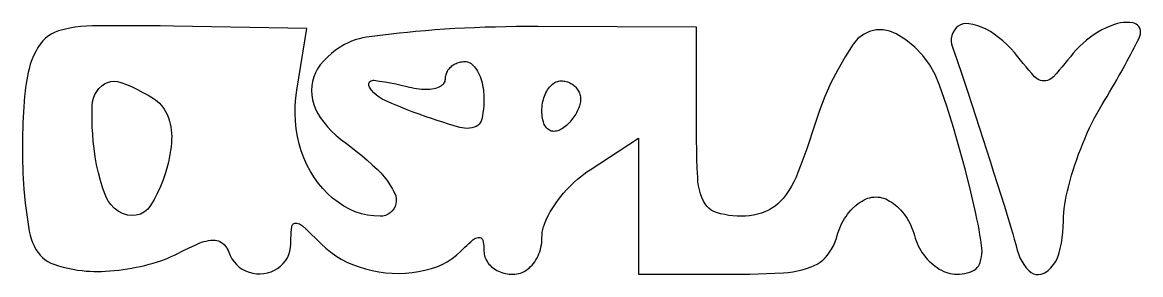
# Model space of a CAD drawing. Header units: millimetres. Extents: x -134 to 134, y -49 to 49.
# Drawn here: x 70.68 to 76.64, y 5.19 to 6.53 of the extents above; entities that cross this region are included whole.
import ezdxf

# ---------------------------------------------------------------- set-up
doc = ezdxf.new("R2010")
doc.units = ezdxf.units.MM
doc.header["$LTSCALE"] = 10
doc.header["$MEASUREMENT"] = 0

# ---------------------------------------------------------------- blocks, each defined once
blk = doc.blocks.new('DT0B-ULTRA_v_1')
at = {"color": 7, "linetype": 'Continuous', "lineweight": -3}
for points in [[(70.7202, 6.2844, 0), (70.7155, 6.2648, 0), (70.7113, 6.245, 0), (70.7076, 6.2251, 0), (70.7043, 6.2052, 0), (70.7016, 6.1851, 0), (70.6993, 6.165, 0), (70.6967, 6.1372, 0), (70.6943, 6.1094, 0), (70.6922, 6.0815, 0), (70.6904, 6.0536, 0), (70.6888, 6.0257, 0), (70.6875, 5.9978, 0), (70.6863, 5.9674, 0), (70.6855, 5.937, 0), (70.6849, 5.9066, 0), (70.6846, 5.8762, 0), (70.6846, 5.8458, 0), (70.6849, 5.8154, 0), (70.6854, 5.7868, 0), (70.6863, 5.7582, 0), (70.6875, 5.7297, 0), (70.689, 5.7012, 0), (70.6909, 5.6726, 0), (70.6931, 5.6442, 0), (70.6964, 5.6067, 0), (70.7003, 5.5692, 0), (70.7047, 5.5318, 0), (70.7096, 5.4945, 0), (70.7151, 5.4572, 0), (70.7211, 5.42, 0), (70.7253, 5.3998, 0), (70.731, 5.38, 0), (70.7383, 5.3607, 0), (70.7469, 5.342, 0), (70.7569, 5.3239, 0), (70.7683, 5.3067, 0), (70.7793, 5.2929, 0), (70.7918, 5.2803, 0), (70.8054, 5.269, 0), (70.8202, 5.2592, 0), (70.8359, 5.251, 0), (70.8524, 5.2445, 0), (70.877, 5.2367, 0), (70.9019, 5.2297, 0), (70.9271, 5.2236, 0), (70.9524, 5.2184, 0), (70.9779, 5.2141, 0), (71.0035, 5.2107, 0), (71.024, 5.2087, 0), (71.0445, 5.2072, 0), (71.065, 5.2064, 0), (71.0856, 5.2061, 0), (71.1062, 5.2065, 0), (71.1267, 5.2075, 0), (71.1503, 5.2092, 0), (71.1739, 5.2113, 0), (71.1974, 5.2139, 0), (71.2209, 5.217, 0), (71.2443, 5.2205, 0), (71.2676, 5.2245, 0), (71.2905, 5.2289, 0), (71.3134, 5.2337, 0), (71.3362, 5.239, 0), (71.3588, 5.2447, 0), (71.3814, 5.2508, 0), (71.4038, 5.2574, 0), (71.4225, 5.2634, 0), (71.441, 5.2701, 0), (71.4593, 5.2773, 0), (71.4774, 5.2852, 0), (71.4951, 5.2936, 0), (71.5126, 5.3026, 0), (71.5312, 5.3123, 0), (71.55, 5.3218, 0), (71.5689, 5.331, 0), (71.5879, 5.3399, 0), (71.6071, 5.3485, 0), (71.6264, 5.3568, 0), (71.6384, 5.3614, 0), (71.6507, 5.3653, 0), (71.6631, 5.3683, 0), (71.6758, 5.3706, 0), (71.6885, 5.3721, 0), (71.7014, 5.3728, 0), (71.7103, 5.3725, 0), (71.7191, 5.3712, 0), (71.7277, 5.3688, 0), (71.7359, 5.3654, 0), (71.7437, 5.361, 0), (71.7509, 5.3558, 0), (71.7581, 5.3494, 0), (71.7646, 5.3423, 0), (71.7704, 5.3347, 0), (71.7755, 5.3265, 0), (71.7798, 5.3179, 0), (71.7833, 5.3089, 0), (71.7905, 5.2907, 0), (71.7999, 5.2734, 0), (71.8113, 5.2574, 0), (71.8245, 5.2429, 0), (71.8392, 5.23, 0), (71.8554, 5.2189, 0), (71.8731, 5.2096, 0), (71.8917, 5.2023, 0), (71.911, 5.1972, 0), (71.9308, 5.1942, 0), (71.9507, 5.1935, 0), (71.9706, 5.195, 0), (71.9899, 5.1988, 0), (72.0085, 5.2047, 0), (72.0264, 5.2127, 0), (72.0433, 5.2227, 0), (72.0588, 5.2346, 0), (72.0729, 5.2483, 0), (72.085, 5.2631, 0), (72.0951, 5.2794, 0), (72.1031, 5.2967, 0), (72.109, 5.315, 0), (72.1125, 5.3338, 0), (72.1137, 5.3529, 0), (72.1138, 5.3681, 0), (72.1142, 5.3833, 0), (72.1148, 5.3984, 0), (72.1157, 5.4136, 0), (72.1168, 5.4287, 0), (72.1182, 5.4438, 0), (72.1191, 5.4482, 0), (72.1209, 5.4523, 0), (72.1235, 5.4559, 0), (72.1268, 5.4589, 0), (72.1306, 5.4612, 0), (72.1348, 5.4626, 0), (72.1393, 5.463, 0), (72.1393, 5.463, 0), (72.1461, 5.4626, 0), (72.1528, 5.4614, 0), (72.1592, 5.4593, 0), (72.1653, 5.4564, 0), (72.171, 5.4528, 0), (72.1762, 5.4485, 0), (72.193, 5.4328, 0), (72.2096, 5.417, 0), (72.2261, 5.4012, 0), (72.2426, 5.3852, 0), (72.259, 5.3691, 0), (72.2752, 5.3529, 0), (72.2998, 5.33, 0), (72.3258, 5.3088, 0), (72.3532, 5.2894, 0), (72.3819, 5.2719, 0), (72.4117, 5.2565, 0), (72.4425, 5.243, 0), (72.4765, 5.2306, 0), (72.5111, 5.2201, 0), (72.5463, 5.2114, 0), (72.5818, 5.2047, 0), (72.6177, 5.1999, 0), (72.6538, 5.197, 0), (72.6888, 5.1962, 0), (72.7238, 5.1974, 0), (72.7587, 5.2005, 0), (72.7933, 5.2056, 0), (72.8276, 5.2126, 0), (72.8615, 5.2216, 0), (72.8906, 5.2315, 0), (72.9187, 5.2437, 0), (72.9457, 5.2583, 0), (72.9715, 5.2751, 0), (72.9957, 5.2939, 0), (73.0183, 5.3147, 0), (73.0287, 5.3249, 0), (73.0391, 5.335, 0), (73.0497, 5.345, 0), (73.0604, 5.3548, 0), (73.0713, 5.3645, 0), (73.0822, 5.3741, 0), (73.0871, 5.3778, 0), (73.0924, 5.381, 0), (73.098, 5.3834, 0), (73.1038, 5.3852, 0), (73.1099, 5.3863, 0), (73.116, 5.3867, 0), (73.1202, 5.3862, 0), (73.1243, 5.3849, 0), (73.128, 5.3828, 0), (73.1311, 5.3799, 0), (73.1336, 5.3765, 0), (73.1353, 5.3726, 0), (73.1359, 5.3705, 0), (73.1377, 5.3613, 0), (73.1391, 5.3521, 0), (73.1402, 5.3428, 0), (73.141, 5.3334, 0), (73.1415, 5.3241, 0), (73.1417, 5.3147, 0), (73.142, 5.3066, 0), (73.143, 5.2985, 0), (73.1447, 5.2905, 0), (73.147, 5.2826, 0), (73.15, 5.275, 0), (73.1536, 5.2677, 0), (73.158, 5.2601, 0), (73.1629, 5.2529, 0), (73.1683, 5.246, 0), (73.1741, 5.2394, 0), (73.1803, 5.2333, 0), (73.187, 5.2276, 0), (73.1946, 5.2219, 0), (73.2025, 5.2166, 0), (73.2108, 5.2119, 0), (73.2193, 5.2076, 0), (73.228, 5.2039, 0), (73.237, 5.2007, 0), (73.2466, 5.1978, 0), (73.2563, 5.1955, 0), (73.2661, 5.1937, 0), (73.276, 5.1924, 0), (73.2859, 5.1916, 0), (73.2959, 5.1914, 0), (73.3061, 5.1918, 0), (73.3162, 5.1931, 0), (73.3262, 5.1952, 0), (73.336, 5.1981, 0), (73.3455, 5.2018, 0), (73.3547, 5.2063, 0), (73.3642, 5.2118, 0), (73.3732, 5.218, 0), (73.3819, 5.2248, 0), (73.39, 5.2321, 0), (73.3977, 5.2399, 0), (73.4048, 5.2483, 0), (73.4119, 5.2578, 0), (73.4185, 5.2678, 0), (73.4245, 5.2782, 0), (73.4298, 5.2889, 0), (73.4345, 5.2999, 0), (73.4385, 5.3111, 0), (73.442, 5.3231, 0), (73.4449, 5.3353, 0), (73.4472, 5.3477, 0), (73.4488, 5.3601, 0), (73.4498, 5.3726, 0), (73.4501, 5.3851, 0), (73.4506, 5.4, 0), (73.4522, 5.4147, 0), (73.4547, 5.4293, 0), (73.4583, 5.4437, 0), (73.4629, 5.4578, 0), (73.4685, 5.4715, 0), (73.4767, 5.4889, 0), (73.4853, 5.5061, 0), (73.4946, 5.5229, 0), (73.5044, 5.5394, 0), (73.5147, 5.5556, 0), (73.5256, 5.5715, 0), (73.5382, 5.5887, 0), (73.5513, 5.6055, 0), (73.565, 5.6219, 0), (73.5791, 5.6379, 0), (73.5937, 5.6534, 0), (73.6088, 5.6685, 0), (73.6241, 5.6829, 0), (73.6398, 5.6969, 0), (73.656, 5.7103, 0), (73.6727, 5.7232, 0), (73.6897, 5.7355, 0), (73.7071, 5.7473, 0), (73.9641, 5.9157, 0), (73.9641, 5.5535, 0), (73.9641, 5.1914, 0), (74.4661, 5.1914, 0), (74.511, 5.1916, 0), (74.5559, 5.1923, 0), (74.6008, 5.1934, 0), (74.6457, 5.1949, 0), (74.6906, 5.1969, 0), (74.7355, 5.1994, 0), (74.7606, 5.2015, 0), (74.7856, 5.2048, 0), (74.8104, 5.2094, 0), (74.835, 5.2152, 0), (74.8592, 5.2222, 0), (74.8831, 5.2303, 0), (74.8997, 5.2373, 0), (74.9155, 5.2458, 0), (74.9306, 5.2556, 0), (74.9446, 5.2668, 0), (74.9577, 5.2792, 0), (74.9695, 5.2927, 0), (74.9812, 5.3084, 0), (74.9918, 5.3249, 0), (75.0012, 5.3421, 0), (75.0093, 5.3599, 0), (75.0162, 5.3782, 0), (75.0219, 5.397, 0), (75.0257, 5.4106, 0), (75.0302, 5.424, 0), (75.0353, 5.4373, 0), (75.0409, 5.4503, 0), (75.047, 5.4631, 0), (75.0538, 5.4756, 0), (75.0609, 5.4876, 0), (75.0686, 5.4993, 0), (75.0768, 5.5106, 0), (75.0856, 5.5215, 0), (75.0948, 5.5321, 0), (75.1044, 5.5422, 0), (75.1136, 5.5509, 0), (75.1232, 5.5592, 0), (75.1332, 5.5669, 0), (75.1436, 5.5742, 0), (75.1543, 5.581, 0), (75.1654, 5.5872, 0), (75.1751, 5.5918, 0), (75.1852, 5.5956, 0), (75.1955, 5.5987, 0), (75.206, 5.6008, 0), (75.2167, 5.6021, 0), (75.2275, 5.6026, 0), (75.2382, 5.6021, 0), (75.2489, 5.6008, 0), (75.2594, 5.5987, 0), (75.2698, 5.5956, 0), (75.2798, 5.5918, 0), (75.2895, 5.5872, 0), (75.3006, 5.581, 0), (75.3113, 5.5742, 0), (75.3217, 5.5669, 0), (75.3317, 5.5592, 0), (75.3413, 5.5509, 0), (75.3505, 5.5422, 0), (75.3602, 5.5321, 0), (75.3694, 5.5215, 0), (75.3781, 5.5106, 0), (75.3863, 5.4993, 0), (75.394, 5.4876, 0), (75.4012, 5.4756, 0), (75.4079, 5.4631, 0), (75.414, 5.4503, 0), (75.4197, 5.4373, 0), (75.4247, 5.424, 0), (75.4292, 5.4106, 0), (75.4331, 5.397, 0), (75.437, 5.3832, 0), (75.4416, 5.3697, 0), (75.4469, 5.3564, 0), (75.4528, 5.3434, 0), (75.4594, 5.3307, 0), (75.4665, 5.3184, 0), (75.4743, 5.3062, 0), (75.4827, 5.2945, 0), (75.4917, 5.2831, 0), (75.5011, 5.2722, 0), (75.5111, 5.2617, 0), (75.5216, 5.2518, 0), (75.5318, 5.2429, 0), (75.5425, 5.2345, 0), (75.5536, 5.2267, 0), (75.5651, 5.2195, 0), (75.5769, 5.2129, 0), (75.5891, 5.2068, 0), (75.6001, 5.2021, 0), (75.6115, 5.1983, 0), (75.6231, 5.1953, 0), (75.6349, 5.1931, 0), (75.6468, 5.1918, 0), (75.6588, 5.1914, 0), (75.6729, 5.1918, 0), (75.6869, 5.1932, 0), (75.7007, 5.1956, 0), (75.7144, 5.1989, 0), (75.7278, 5.203, 0), (75.7409, 5.2081, 0), (75.7506, 5.2131, 0), (75.7594, 5.2193, 0), (75.7672, 5.2268, 0), (75.7738, 5.2353, 0), (75.7792, 5.2447, 0), (75.7832, 5.2547, 0), (75.7871, 5.2693, 0), (75.79, 5.2842, 0), (75.7918, 5.2992, 0), (75.7925, 5.3144, 0), (75.792, 5.3295, 0), (75.7905, 5.3445, 0), (75.7863, 5.373, 0), (75.7817, 5.4014, 0), (75.7768, 5.4298, 0), (75.7715, 5.4581, 0), (75.7658, 5.4863, 0), (75.7598, 5.5145, 0), (75.7333, 5.6297, 0), (75.7045, 5.7444, 0), (75.6735, 5.8585, 0), (75.6402, 5.9719, 0), (75.6046, 6.0847, 0), (75.5668, 6.1967, 0), (75.5433, 6.2529, 0), (75.5132, 6.3057, 0), (75.4768, 6.3545, 0), (75.4348, 6.3986, 0), (75.3878, 6.4371, 0), (75.3364, 6.4697, 0), (75.3026, 6.484, 0), (75.2666, 6.4909, 0), (75.23, 6.4901, 0), (75.1943, 6.4818, 0), (75.1611, 6.4663, 0), (75.1319, 6.4441, 0), (75.1079, 6.4164, 0), (75.1063, 6.4141, 0), (75.0637, 6.3475, 0), (75.0244, 6.2788, 0), (74.9885, 6.2083, 0), (74.9561, 6.1362, 0), (74.9272, 6.0626, 0), (74.9019, 5.9876, 0), (74.8882, 5.9446, 0), (74.8741, 5.9017, 0), (74.8595, 5.8589, 0), (74.8444, 5.8164, 0), (74.8288, 5.774, 0), (74.8127, 5.7318, 0), (74.8025, 5.7073, 0), (74.791, 5.6834, 0), (74.7783, 5.66, 0), (74.7645, 5.6373, 0), (74.7495, 5.6154, 0), (74.7334, 5.5942, 0), (74.7205, 5.5794, 0), (74.7063, 5.5657, 0), (74.6909, 5.5532, 0), (74.6746, 5.5422, 0), (74.6574, 5.5325, 0), (74.6394, 5.5244, 0), (74.6188, 5.5169, 0), (74.5979, 5.5108, 0), (74.5766, 5.506, 0), (74.555, 5.5025, 0), (74.5333, 5.5005, 0), (74.5114, 5.4998, 0), (74.4891, 5.5003, 0), (74.4669, 5.502, 0), (74.4447, 5.5048, 0), (74.4228, 5.5086, 0), (74.401, 5.5136, 0), (74.3796, 5.5197, 0), (74.3649, 5.5253, 0), (74.3512, 5.5329, 0), (74.3387, 5.5423, 0), (74.3276, 5.5534, 0), (74.3181, 5.5659, 0), (74.3104, 5.5795, 0), (74.3017, 5.5995, 0), (74.2944, 5.6199, 0), (74.2884, 5.6408, 0), (74.2839, 5.6621, 0), (74.2808, 5.6836, 0), (74.2791, 5.7053, 0), (74.2771, 5.7548, 0), (74.2754, 5.8043, 0), (74.2741, 5.8539, 0), (74.2732, 5.9034, 0), (74.2727, 5.953, 0), (74.2725, 6.0026, 0), (74.2725, 6.5054, 0), (73.4279, 6.5083, 0), (73.3717, 6.5083, 0), (73.3156, 6.5079, 0), (73.2594, 6.5071, 0), (73.2033, 6.5058, 0), (73.1471, 6.5042, 0), (73.091, 6.5022, 0), (73.0387, 6.4999, 0), (72.9864, 6.4972, 0), (72.9341, 6.4939, 0), (72.8819, 6.4903, 0), (72.8296, 6.4861, 0), (72.7775, 6.4815, 0), (72.734, 6.4773, 0), (72.6905, 6.4728, 0), (72.6471, 6.4679, 0), (72.6037, 6.4627, 0), (72.5603, 6.4571, 0), (72.517, 6.4512, 0), (72.4966, 6.4478, 0), (72.4765, 6.4431, 0), (72.4567, 6.4373, 0), (72.4373, 6.4304, 0), (72.4183, 6.4223, 0), (72.3999, 6.4131, 0), (72.3753, 6.3988, 0), (72.3517, 6.3828, 0), (72.3293, 6.3653, 0), (72.3082, 6.3462, 0), (72.2885, 6.3258, 0), (72.2702, 6.304, 0), (72.2564, 6.2841, 0), (72.2449, 6.2628, 0), (72.2358, 6.2404, 0), (72.2292, 6.217, 0), (72.2253, 6.1931, 0), (72.2241, 6.169, 0), (72.2255, 6.1434, 0), (72.2296, 6.1181, 0), (72.2361, 6.0933, 0), (72.2452, 6.0694, 0), (72.2566, 6.0465, 0), (72.2703, 6.0248, 0), (72.2892, 5.9996, 0), (72.3094, 5.9755, 0), (72.3309, 5.9525, 0), (72.3537, 5.9307, 0), (72.3777, 5.9102, 0), (72.4027, 5.8911, 0), (72.4326, 5.869, 0), (72.462, 5.8462, 0), (72.4908, 5.8228, 0), (72.5192, 5.7988, 0), (72.5469, 5.7741, 0), (72.5742, 5.7487, 0), (72.5928, 5.7299, 0), (72.6102, 5.71, 0), (72.6264, 5.6891, 0), (72.6412, 5.6673, 0), (72.6548, 5.6445, 0), (72.6669, 5.621, 0), (72.6719, 5.6077, 0), (72.6746, 5.5937, 0), (72.675, 5.5795, 0), (72.6729, 5.5654, 0), (72.6685, 5.5519, 0), (72.6619, 5.5393, 0), (72.6532, 5.5279, 0), (72.6428, 5.5182, 0), (72.6308, 5.5103, 0), (72.6178, 5.5045, 0), (72.6039, 5.501, 0), (72.5897, 5.4998, 0), (72.5557, 5.5013, 0), (72.522, 5.5059, 0), (72.4889, 5.5136, 0), (72.4566, 5.5242, 0), (72.4254, 5.5377, 0), (72.3955, 5.554, 0), (72.365, 5.5741, 0), (72.3361, 5.5963, 0), (72.3088, 5.6206, 0), (72.2835, 5.6468, 0), (72.2601, 5.6749, 0), (72.2388, 5.7046, 0), (72.218, 5.7384, 0), (72.1994, 5.7735, 0), (72.1832, 5.8098, 0), (72.1694, 5.8471, 0), (72.158, 5.8852, 0), (72.1492, 5.9239, 0), (72.1426, 5.9647, 0), (72.1384, 6.0058, 0), (72.1366, 6.0471, 0), (72.1372, 6.0884, 0), (72.1402, 6.1296, 0), (72.1456, 6.1705, 0), (72.1986, 6.4971, 0), (71.4894, 6.5102, 0), (71.4173, 6.5114, 0), (71.3453, 6.5122, 0), (71.2733, 6.5127, 0), (71.2012, 6.5128, 0), (71.1292, 6.5126, 0), (71.0572, 6.5121, 0), (71.0268, 6.5111, 0), (70.9966, 6.5088, 0), (70.9665, 6.505, 0), (70.9366, 6.4998, 0), (70.907, 6.4933, 0), (70.8777, 6.4854, 0), (70.8587, 6.4787, 0), (70.8407, 6.47, 0), (70.8237, 6.4592, 0), (70.808, 6.4467, 0), (70.7938, 6.4325, 0), (70.7813, 6.4168, 0), (70.7677, 6.3965, 0), (70.7554, 6.3754, 0), (70.7445, 6.3535, 0), (70.735, 6.331, 0), (70.7268, 6.3079, 0), (70.7202, 6.2844, 0)], [(75.6347, 6.3993, 0), (75.6461, 6.3685, 0), (75.6573, 6.3376, 0), (75.6682, 6.3066, 0), (75.6789, 6.2756, 0), (75.6895, 6.2445, 0), (75.6998, 6.2133, 0), (75.7193, 6.1534, 0), (75.7388, 6.0935, 0), (75.7583, 6.0336, 0), (75.7776, 5.9737, 0), (75.7969, 5.9137, 0), (75.8161, 5.8537, 0), (75.8353, 5.7936, 0), (75.8544, 5.7335, 0), (75.8735, 5.6734, 0), (75.8925, 5.6133, 0), (75.9114, 5.5531, 0), (75.9303, 5.4929, 0), (75.9391, 5.4642, 0), (75.9477, 5.4355, 0), (75.9561, 5.4067, 0), (75.9643, 5.3778, 0), (75.9722, 5.3489, 0), (75.98, 5.3199, 0), (75.9863, 5.2995, 0), (75.9943, 5.2797, 0), (76.0041, 5.2607, 0), (76.0155, 5.2426, 0), (76.0284, 5.2256, 0), (76.0427, 5.2097, 0), (76.0537, 5.2008, 0), (76.0662, 5.1943, 0), (76.0799, 5.1906, 0), (76.094, 5.1898, 0), (76.108, 5.1919, 0), (76.1212, 5.1969, 0), (76.1267, 5.2, 0), (76.1439, 5.2123, 0), (76.1595, 5.2266, 0), (76.1732, 5.2427, 0), (76.1848, 5.2603, 0), (76.1943, 5.2792, 0), (76.2013, 5.2992, 0), (76.2088, 5.3277, 0), (76.215, 5.3566, 0), (76.2198, 5.3857, 0), (76.2232, 5.4151, 0), (76.2253, 5.4445, 0), (76.2261, 5.4741, 0), (76.2265, 5.4963, 0), (76.2277, 5.5185, 0), (76.2298, 5.5406, 0), (76.2326, 5.5626, 0), (76.2362, 5.5846, 0), (76.2407, 5.6063, 0), (76.2471, 5.6344, 0), (76.2541, 5.6623, 0), (76.2615, 5.6901, 0), (76.2694, 5.7177, 0), (76.2778, 5.7452, 0), (76.2866, 5.7726, 0), (76.2965, 5.8016, 0), (76.3069, 5.8304, 0), (76.3177, 5.859, 0), (76.329, 5.8874, 0), (76.3408, 5.9157, 0), (76.3531, 5.9438, 0), (76.3648, 5.9694, 0), (76.3771, 5.9947, 0), (76.39, 6.0198, 0), (76.4033, 6.0446, 0), (76.4172, 6.0691, 0), (76.4317, 6.0933, 0), (76.445, 6.1153, 0), (76.4582, 6.1373, 0), (76.4714, 6.1594, 0), (76.4844, 6.1815, 0), (76.4974, 6.2036, 0), (76.5103, 6.2258, 0), (76.5216, 6.2456, 0), (76.5328, 6.2655, 0), (76.5439, 6.2854, 0), (76.5549, 6.3053, 0), (76.5658, 6.3253, 0), (76.5766, 6.3454, 0), (76.5855, 6.3623, 0), (76.5944, 6.3791, 0), (76.6032, 6.396, 0), (76.6119, 6.413, 0), (76.6206, 6.4299, 0), (76.6292, 6.4469, 0), (76.6315, 6.4519, 0), (76.6334, 6.4571, 0), (76.6349, 6.4624, 0), (76.636, 6.4678, 0), (76.6367, 6.4733, 0), (76.6369, 6.4788, 0), (76.6358, 6.4891, 0), (76.6326, 6.4989, 0), (76.6274, 6.5079, 0), (76.6205, 6.5155, 0), (76.6122, 6.5216, 0), (76.6027, 6.5258, 0), (76.5959, 6.5275, 0), (76.5794, 6.5296, 0), (76.5628, 6.5304, 0), (76.5461, 6.5297, 0), (76.5296, 6.5276, 0), (76.5134, 6.5241, 0), (76.4975, 6.5193, 0), (76.4748, 6.5107, 0), (76.4526, 6.5011, 0), (76.4308, 6.4903, 0), (76.4097, 6.4784, 0), (76.3892, 6.4656, 0), (76.3693, 6.4517, 0), (76.3496, 6.4365, 0), (76.3306, 6.4204, 0), (76.3124, 6.4034, 0), (76.295, 6.3857, 0), (76.2784, 6.3671, 0), (76.2627, 6.3479, 0), (76.2484, 6.3297, 0), (76.2338, 6.3116, 0), (76.219, 6.2938, 0), (76.2039, 6.2762, 0), (76.1887, 6.2588, 0), (76.1732, 6.2416, 0), (76.1664, 6.2351, 0), (76.1587, 6.2296, 0), (76.1504, 6.2252, 0), (76.1415, 6.222, 0), (76.1323, 6.22, 0), (76.1229, 6.2194, 0), (76.1135, 6.22, 0), (76.1042, 6.222, 0), (76.0954, 6.2252, 0), (76.087, 6.2296, 0), (76.0794, 6.2351, 0), (76.0726, 6.2416, 0), (76.0571, 6.2588, 0), (76.0418, 6.2762, 0), (76.0268, 6.2938, 0), (76.0119, 6.3116, 0), (75.9974, 6.3297, 0), (75.983, 6.3479, 0), (75.9646, 6.3704, 0), (75.9452, 6.392, 0), (75.9247, 6.4126, 0), (75.9032, 6.4323, 0), (75.8809, 6.4509, 0), (75.8576, 6.4684, 0), (75.8371, 6.4819, 0), (75.8155, 6.4937, 0), (75.793, 6.5038, 0), (75.7699, 6.5121, 0), (75.7461, 6.5186, 0), (75.7219, 6.5231, 0), (75.7072, 6.5239, 0), (75.6926, 6.5219, 0), (75.6787, 6.5173, 0), (75.6659, 6.5101, 0), (75.6546, 6.5006, 0), (75.6453, 6.4892, 0), (75.6376, 6.4756, 0), (75.6322, 6.4609, 0), (75.6292, 6.4455, 0), (75.6286, 6.4299, 0), (75.6305, 6.4143, 0), (75.6347, 6.3993, 0)], [(73.1417, 6.1219, 0), (73.1414, 6.104, 0), (73.1404, 6.0862, 0), (73.1387, 6.0684, 0), (73.1364, 6.0507, 0), (73.1335, 6.0331, 0), (73.1299, 6.0156, 0), (73.1268, 6.0059, 0), (73.122, 5.9969, 0), (73.1158, 5.9889, 0), (73.1083, 5.9822, 0), (73.0996, 5.9768, 0), (73.0902, 5.973, 0), (73.0775, 5.9698, 0), (73.0644, 5.9679, 0), (73.0513, 5.9672, 0), (73.0382, 5.9677, 0), (73.0251, 5.9695, 0), (73.0123, 5.9725, 0), (72.9823, 5.9812, 0), (72.9523, 5.9902, 0), (72.9224, 5.9995, 0), (72.8926, 6.0091, 0), (72.8629, 6.019, 0), (72.8333, 6.0292, 0), (72.7966, 6.0422, 0), (72.76, 6.0558, 0), (72.7236, 6.0698, 0), (72.6874, 6.0843, 0), (72.6514, 6.0993, 0), (72.6157, 6.1147, 0), (72.5991, 6.123, 0), (72.5835, 6.1328, 0), (72.5688, 6.1441, 0), (72.5554, 6.1568, 0), (72.5433, 6.1708, 0), (72.5325, 6.1858, 0), (72.5303, 6.1903, 0), (72.529, 6.1951, 0), (72.5288, 6.2001, 0), (72.5296, 6.2051, 0), (72.5314, 6.2097, 0), (72.5342, 6.2139, 0), (72.5377, 6.2174, 0), (72.5419, 6.2201, 0), (72.5466, 6.2219, 0), (72.5516, 6.2226, 0), (72.5554, 6.2225, 0), (72.5849, 6.2187, 0), (72.6143, 6.2142, 0), (72.6435, 6.2091, 0), (72.6727, 6.2033, 0), (72.7017, 6.1968, 0), (72.7305, 6.1896, 0), (72.7434, 6.1864, 0), (72.7565, 6.1835, 0), (72.7696, 6.181, 0), (72.7828, 6.1789, 0), (72.796, 6.1771, 0), (72.8093, 6.1757, 0), (72.8204, 6.175, 0), (72.8315, 6.1747, 0), (72.8426, 6.175, 0), (72.8537, 6.1758, 0), (72.8647, 6.1771, 0), (72.8757, 6.179, 0), (72.8836, 6.1808, 0), (72.8913, 6.1831, 0), (72.8988, 6.186, 0), (72.9061, 6.1894, 0), (72.9131, 6.1933, 0), (72.9199, 6.1977, 0), (72.9246, 6.2016, 0), (72.9286, 6.2062, 0), (72.9318, 6.2114, 0), (72.9342, 6.217, 0), (72.9356, 6.2229, 0), (72.9361, 6.229, 0), (72.9363, 6.2351, 0), (72.937, 6.2412, 0), (72.9381, 6.2472, 0), (72.9396, 6.2531, 0), (72.9416, 6.2589, 0), (72.944, 6.2645, 0), (72.9468, 6.2702, 0), (72.95, 6.2756, 0), (72.9536, 6.2808, 0), (72.9575, 6.2857, 0), (72.9618, 6.2904, 0), (72.9663, 6.2948, 0), (72.9713, 6.299, 0), (72.9765, 6.3029, 0), (72.982, 6.3065, 0), (72.9877, 6.3097, 0), (72.9936, 6.3126, 0), (72.9996, 6.3151, 0), (73.006, 6.3172, 0), (73.0124, 6.319, 0), (73.019, 6.3204, 0), (73.0256, 6.3214, 0), (73.0322, 6.322, 0), (73.0389, 6.3222, 0), (73.0461, 6.3217, 0), (73.0531, 6.3204, 0), (73.0599, 6.3182, 0), (73.0665, 6.3152, 0), (73.0726, 6.3114, 0), (73.0781, 6.3069, 0), (73.0847, 6.3005, 0), (73.091, 6.2938, 0), (73.0968, 6.2866, 0), (73.1021, 6.2792, 0), (73.1071, 6.2714, 0), (73.1115, 6.2633, 0), (73.1165, 6.253, 0), (73.121, 6.2425, 0), (73.125, 6.2317, 0), (73.1286, 6.2208, 0), (73.1316, 6.2097, 0), (73.1341, 6.1985, 0), (73.1364, 6.1859, 0), (73.1383, 6.1732, 0), (73.1398, 6.1604, 0), (73.1408, 6.1476, 0), (73.1415, 6.1348, 0), (73.1417, 6.1219, 0)], [(71.3823, 6.126, 0), (71.3935, 6.1184, 0), (71.404, 6.11, 0), (71.414, 6.1008, 0), (71.4233, 6.091, 0), (71.4318, 6.0805, 0), (71.4396, 6.0694, 0), (71.4469, 6.0573, 0), (71.4536, 6.0447, 0), (71.4594, 6.0317, 0), (71.4644, 6.0184, 0), (71.4686, 6.0049, 0), (71.4719, 5.9911, 0), (71.475, 5.9745, 0), (71.4772, 5.9577, 0), (71.4787, 5.9409, 0), (71.4793, 5.9241, 0), (71.4791, 5.9072, 0), (71.478, 5.8903, 0), (71.4759, 5.8697, 0), (71.4733, 5.8491, 0), (71.4702, 5.8287, 0), (71.4665, 5.8083, 0), (71.4622, 5.788, 0), (71.4575, 5.7678, 0), (71.4471, 5.7308, 0), (71.4348, 5.6943, 0), (71.4206, 5.6586, 0), (71.4045, 5.6237, 0), (71.3865, 5.5897, 0), (71.3668, 5.5567, 0), (71.3522, 5.5382, 0), (71.3341, 5.523, 0), (71.3132, 5.5119, 0), (71.2906, 5.5053, 0), (71.267, 5.5034, 0), (71.2436, 5.5064, 0), (71.2183, 5.5146, 0), (71.1946, 5.5267, 0), (71.1732, 5.5426, 0), (71.1546, 5.5617, 0), (71.1394, 5.5835, 0), (71.128, 5.6075, 0), (71.1133, 5.6483, 0), (71.1004, 5.6897, 0), (71.0892, 5.7316, 0), (71.0798, 5.7739, 0), (71.0721, 5.8166, 0), (71.0662, 5.8596, 0), (71.0622, 5.8976, 0), (71.0592, 5.9356, 0), (71.057, 5.9738, 0), (71.0558, 6.012, 0), (71.0555, 6.0502, 0), (71.0561, 6.0884, 0), (71.058, 6.1083, 0), (71.0628, 6.1278, 0), (71.0702, 6.1464, 0), (71.0801, 6.1638, 0), (71.0924, 6.1796, 0), (71.1068, 6.1936, 0), (71.1216, 6.204, 0), (71.138, 6.2116, 0), (71.1554, 6.2163, 0), (71.1734, 6.2179, 0), (71.1914, 6.2163, 0), (71.2089, 6.2115, 0), (71.239, 6.1999, 0), (71.2687, 6.1872, 0), (71.2979, 6.1734, 0), (71.3266, 6.1586, 0), (71.3547, 6.1428, 0), (71.3823, 6.126, 0)], [(73.6557, 6.1226, 0), (73.6555, 6.1155, 0), (73.6548, 6.1085, 0), (73.6538, 6.1014, 0), (73.6523, 6.0945, 0), (73.6504, 6.0877, 0), (73.6482, 6.0809, 0), (73.6451, 6.0731, 0), (73.6417, 6.0653, 0), (73.638, 6.0577, 0), (73.6341, 6.0502, 0), (73.6299, 6.0428, 0), (73.6255, 6.0356, 0), (73.6205, 6.0282, 0), (73.6154, 6.021, 0), (73.6099, 6.0139, 0), (73.6042, 6.007, 0), (73.5983, 6.0003, 0), (73.5922, 5.9938, 0), (73.5862, 5.9879, 0), (73.58, 5.9823, 0), (73.5735, 5.9769, 0), (73.5668, 5.9718, 0), (73.56, 5.9669, 0), (73.5529, 5.9624, 0), (73.5469, 5.959, 0), (73.5406, 5.9563, 0), (73.5341, 5.9541, 0), (73.5275, 5.9525, 0), (73.5207, 5.9516, 0), (73.5139, 5.9513, 0), (73.5077, 5.9516, 0), (73.5017, 5.9528, 0), (73.4958, 5.9547, 0), (73.4902, 5.9573, 0), (73.485, 5.9606, 0), (73.4803, 5.9646, 0), (73.4751, 5.9699, 0), (73.4704, 5.9757, 0), (73.4663, 5.9819, 0), (73.4628, 5.9885, 0), (73.4599, 5.9953, 0), (73.4576, 6.0024, 0), (73.4553, 6.0117, 0), (73.4534, 6.021, 0), (73.452, 6.0305, 0), (73.4509, 6.04, 0), (73.4503, 6.0495, 0), (73.4501, 6.0591, 0), (73.4503, 6.0694, 0), (73.4509, 6.0797, 0), (73.452, 6.09, 0), (73.4535, 6.1002, 0), (73.4554, 6.1103, 0), (73.4578, 6.1204, 0), (73.4603, 6.1295, 0), (73.4634, 6.1384, 0), (73.4669, 6.1472, 0), (73.4709, 6.1558, 0), (73.4754, 6.1642, 0), (73.4803, 6.1723, 0), (73.4849, 6.1789, 0), (73.4899, 6.1853, 0), (73.4953, 6.1913, 0), (73.5011, 6.1969, 0), (73.5072, 6.2022, 0), (73.5137, 6.207, 0), (73.5196, 6.2107, 0), (73.5258, 6.2138, 0), (73.5323, 6.2162, 0), (73.5391, 6.2179, 0), (73.5459, 6.219, 0), (73.5529, 6.2194, 0), (73.5596, 6.2191, 0), (73.5662, 6.2185, 0), (73.5729, 6.2175, 0), (73.5794, 6.2161, 0), (73.5858, 6.2142, 0), (73.5921, 6.212, 0), (73.5982, 6.2094, 0), (73.6041, 6.2064, 0), (73.6098, 6.2031, 0), (73.6153, 6.1994, 0), (73.6205, 6.1953, 0), (73.6255, 6.1909, 0), (73.63, 6.1864, 0), (73.6343, 6.1815, 0), (73.6382, 6.1763, 0), (73.6418, 6.171, 0), (73.645, 6.1653, 0), (73.6478, 6.1595, 0), (73.6502, 6.1537, 0), (73.6522, 6.1476, 0), (73.6537, 6.1415, 0), (73.6548, 6.1353, 0), (73.6555, 6.129, 0), (73.6557, 6.1226, 0)]]:
    blk.add_polyline3d(points, dxfattribs=at)

msp = doc.modelspace()

# ---------------------------------------------------------------- block references
msp.add_blockref('DT0B-ULTRA_v_1', (0, 0))

doc.saveas('drawing.dxf')
